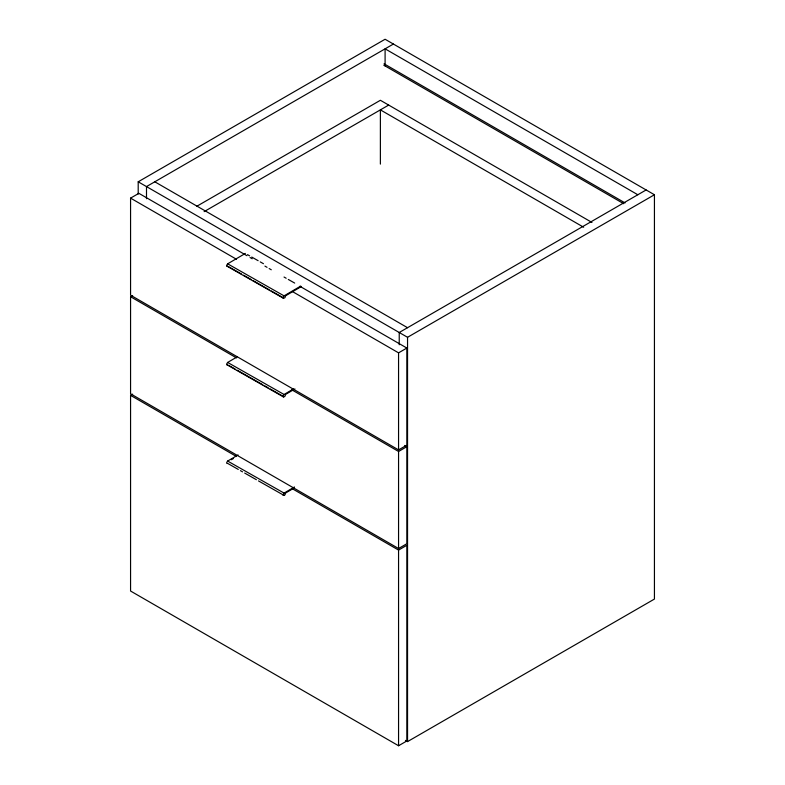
<?xml version="1.0" encoding="UTF-8"?>
<svg xmlns="http://www.w3.org/2000/svg" width="785" height="785" viewBox="0 0 785 785"><rect width="100%" height="100%" fill="white"/><g stroke="black" fill="none" stroke-linecap="round" stroke-linejoin="round"><path stroke-width="1.18" d="M245.362 253.427L227.65 263.829L226.708 265.251A1.462 0.834 -60.4 0 0 226.806 266.076L283.571 298.329L284.926 297.692L285.701 295.729L301.077 286.711M300.724 286.083L284.062 295.866L283.11 297.289A1.462 0.834 -60.4 0 0 283.208 298.114L283.365 298.271M237.031 356.939L227.65 362.444L226.708 363.867A1.462 0.834 -60.4 0 0 226.806 364.691L283.365 396.886L284.926 396.307L285.701 394.345L294.924 388.938M293.433 388.977L284.062 394.482L283.11 395.905A1.462 0.834 -60.4 0 0 283.208 396.729L283.365 396.886M238.071 454.947L227.65 461.06L226.708 462.483A1.462 0.834 -60.4 0 0 226.806 463.307L227.159 463.523M294.473 486.985L284.062 493.098L283.11 494.521A1.462 0.834 -60.4 0 0 283.208 495.345L284.926 494.923L285.701 492.96L293.904 488.152M231.349 459.716L233.39 458.518M138.199 194.042L138.199 181.796L385.092 39.25L654.435 194.749L654.435 599.063L407.543 741.599L405.462 740.402M393.393 44.048L146.501 186.585L146.501 198.733M299.88 286.28L406.865 348.049L406.865 445.115L398.564 449.903L130.565 295.18L130.565 198.124L138.876 193.326L246.922 255.704M196.888 206.219L380.382 100.284L591.959 222.44M204.129 211.626L388.683 105.082M404.746 445.438L406.865 446.665L406.865 543.72L398.564 548.519L130.565 393.795L130.565 296.74L132.645 295.533M292.638 488.918L398.564 550.079L406.865 545.281L406.865 740.952L398.564 745.75L130.565 591.027L130.565 395.355L132.645 394.149M646.124 189.96L399.231 332.497L399.231 344.752M138.199 181.796L407.543 337.295L654.435 194.749M292.638 291.686L398.564 352.848L406.865 348.049M291.578 389.694L398.564 451.463L406.865 446.665M227.65 266.164L226.963 266.223M227.65 364.78L226.963 364.839M247.491 254.634L249.62 255.851M251.749 257.058L258.128 260.689M260.257 261.896L263.456 263.711M284.042 277.036L286.172 278.243M288.301 279.45L294.689 283.081M227.65 263.829L284.062 295.866M228.71 266.763L241.486 274.024M243.615 275.231L251.063 279.46M253.192 280.667L269.157 289.743M271.286 290.95L282.992 297.603M227.65 362.444L284.062 394.482M228.71 365.378L235.098 369.009M237.227 370.216L262.769 384.728M264.898 385.935L268.097 387.751M270.226 388.958L284.062 396.817M227.65 461.06L284.062 493.098M227.65 463.395L238.297 469.44M240.426 470.647L242.545 471.854M244.675 473.061L256.391 479.713M258.51 480.92L284.062 495.433M637.822 194.749L385.092 48.837L385.092 65.911M384.071 63.801L625.046 202.923M383.786 65.194L623.692 203.698M583.657 227.238L380.382 109.871L380.382 164.114M154.812 181.796L407.543 327.708M250.091 257.539L252.211 258.765M264.928 266.105L267.047 267.322M269.157 268.548L271.276 269.775M130.565 198.124L236.491 259.276M130.565 296.74L236.491 357.891M130.565 395.355L236.491 456.507M407.543 337.295L407.543 741.599M398.564 352.848L398.564 449.903M398.564 451.463L398.564 548.519M398.564 550.079L398.564 745.75"/></g></svg>
